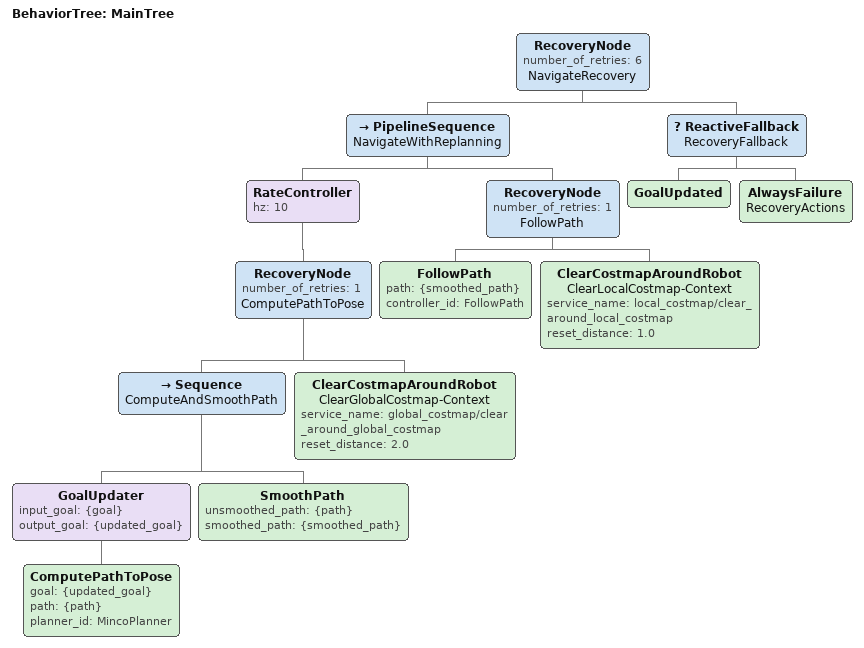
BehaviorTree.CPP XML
<root BTCPP_format="4" main_tree_to_execute="MainTree">
  <BehaviorTree ID="MainTree">
    <RecoveryNode number_of_retries="6" name="NavigateRecovery">
      <PipelineSequence name="NavigateWithReplanning">
        <RateController hz="10">
          <RecoveryNode number_of_retries="1" name="ComputePathToPose">
            <Sequence name="ComputeAndSmoothPath">
                <GoalUpdater input_goal="{goal}" output_goal="{updated_goal}">
                    <ComputePathToPose goal="{updated_goal}" path="{path}" planner_id="MincoPlanner"/>
                </GoalUpdater>
                <SmoothPath unsmoothed_path="{path}" smoothed_path="{smoothed_path}"/>
            </Sequence>

            <ClearCostmapAroundRobot name="ClearGlobalCostmap-Context" service_name="global_costmap/clear_around_global_costmap" reset_distance="2.0"/>
          </RecoveryNode>
        </RateController>
        <RecoveryNode number_of_retries="1" name="FollowPath">
          <FollowPath path="{smoothed_path}" controller_id="FollowPath"/>
          <ClearCostmapAroundRobot name="ClearLocalCostmap-Context" service_name="local_costmap/clear_around_local_costmap" reset_distance="1.0"/>
        </RecoveryNode>
      </PipelineSequence>
      <ReactiveFallback name="RecoveryFallback">
        <GoalUpdated/>
        <AlwaysFailure name="RecoveryActions">
        </AlwaysFailure>
      </ReactiveFallback>
    </RecoveryNode>
  </BehaviorTree>
</root>
